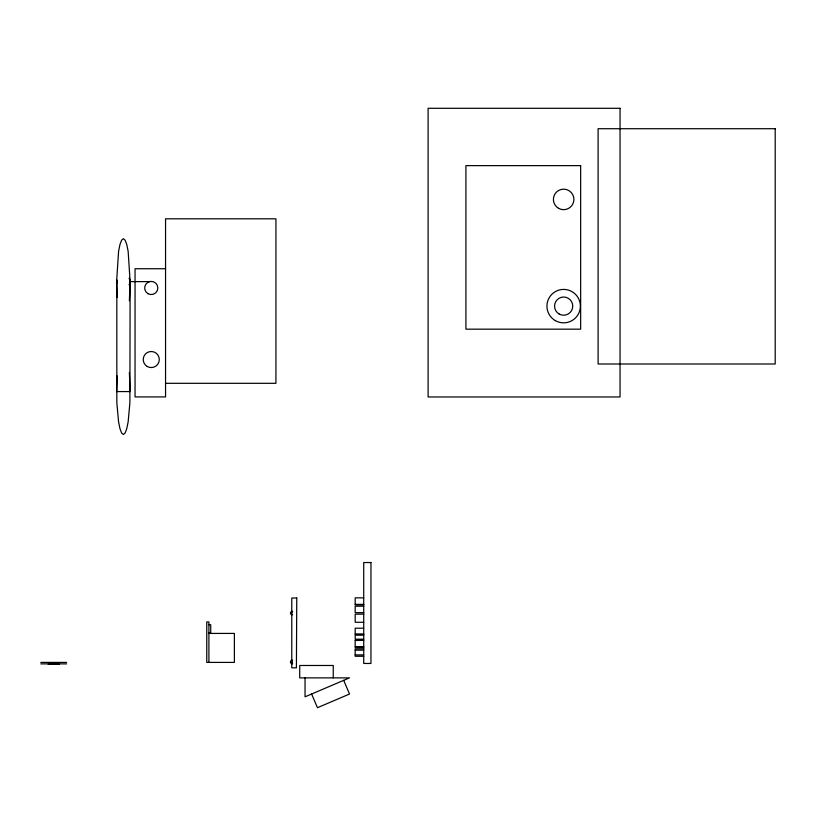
<?xml version="1.0" encoding="UTF-8"?>
<svg xmlns="http://www.w3.org/2000/svg" width="816" height="816" viewBox="0 0 816 816"><rect width="100%" height="100%" fill="white"/><g stroke="black" fill="none" stroke-linecap="round" stroke-linejoin="round"><path stroke-width="1.22" d="M116.606 281.612L118.585 251.267L119.983 244.453L121.615 240.159L123.359 238.7L125.113 240.159L126.745 244.453L128.143 251.267L130.121 281.612L129.887 402.676L128.143 421.913L126.745 428.737L125.113 433.021L123.359 434.479L121.615 433.021L119.983 428.737L118.585 421.913L116.831 402.676L116.831 279.868A6.763 6.763 0 0 0 116.831 283.366L116.606 281.612L117.137 297.32M117.137 375.86L116.606 391.568L130.121 391.568L129.367 372.412M129.367 300.778L130.121 281.612L129.214 278.236A6.763 6.763 0 0 1 129.214 284.998L130.121 281.612L149.552 281.612M292.199 611.368L291.771 613.071M291.74 660.246L292.199 663.734M165.556 268.729L135.048 268.729L135.048 396.923L165.556 396.923L165.556 218.81L275.93 218.81L275.93 383.316L165.556 383.316M363.722 597.853L355.184 597.853L355.184 604.84L363.722 604.84M355.184 604.36L363.722 604.36M363.722 606.206L355.184 606.206L355.184 612.653L363.722 612.653M363.722 614.162L355.184 614.162L355.184 622.282L363.722 622.282M208.906 624.699L210.722 624.699L210.722 632.788L208.906 632.788M363.722 628.208L355.184 628.208L355.184 634.369L363.722 634.369M208.906 633.42L234.386 633.42L234.386 662.408L206.764 662.408L206.764 621.925L208.906 621.925L208.906 662.408M355.184 634.175L363.722 634.175M363.722 635.195L355.184 635.195L355.184 639.193L363.722 639.193M355.184 640.376L363.722 640.376L355.184 640.468L355.184 647.384M363.722 648.781L355.184 648.781L355.184 656.268L363.722 656.268M355.184 650.158L363.722 650.158M355.184 654.901L363.722 654.901M40.8 662.408L66.626 662.408M40.8 663.877L66.626 663.877M48.205 664.234L59.221 664.234M343.689 680.35L349.523 694.028L317.444 707.707L311.62 694.028M333.254 677.872L333.254 665.489L299.717 665.489L299.717 677.872L349.493 677.872L305.041 696.823L305.041 677.872M292.658 663.673A1.775 1.775 0 0 1 290.425 661.96A1.775 1.775 0 0 1 292.658 660.246M292.638 614.713A1.703 1.703 0 0 1 290.496 613.071A1.703 1.703 0 0 1 292.638 611.429M620.048 108.293L428.104 108.293L428.104 396.964L620.048 396.964L620.048 108.293M775.2 128.714L598.108 128.714L598.108 363.997L775.2 363.997L775.2 128.714M580.655 165.628L465.916 165.628L465.916 329.174L580.655 329.174L580.655 165.628M370.954 562.54L363.722 562.54L363.722 663.459L370.954 663.459L370.954 562.54M296.759 598.016L291.771 598.016L291.771 667.814L296.412 667.814L296.759 598.016M363.722 646.884L355.184 646.884L363.722 646.986M147.961 293.678A6.579 6.579 0 0 0 157.845 287.977A6.579 6.579 0 0 0 147.961 282.275A6.579 6.579 0 0 0 147.961 293.678M147.237 366.496A8.038 8.038 0 0 0 159.293 359.54A8.038 8.038 0 0 0 147.237 352.583A8.038 8.038 0 0 0 147.237 366.496M558.532 208.294A10.251 10.251 0 0 0 573.903 199.41A10.251 10.251 0 0 0 558.532 190.536A10.251 10.251 0 0 0 558.532 208.294M559.113 313.997A9.088 9.088 0 0 0 572.75 306.122A9.088 9.088 0 0 0 559.113 298.248A9.088 9.088 0 0 0 559.113 313.997M555.298 320.596A16.708 16.708 0 0 0 580.37 306.122A16.708 16.708 0 0 0 555.298 291.649A16.708 16.708 0 0 0 555.298 320.596"/></g></svg>
